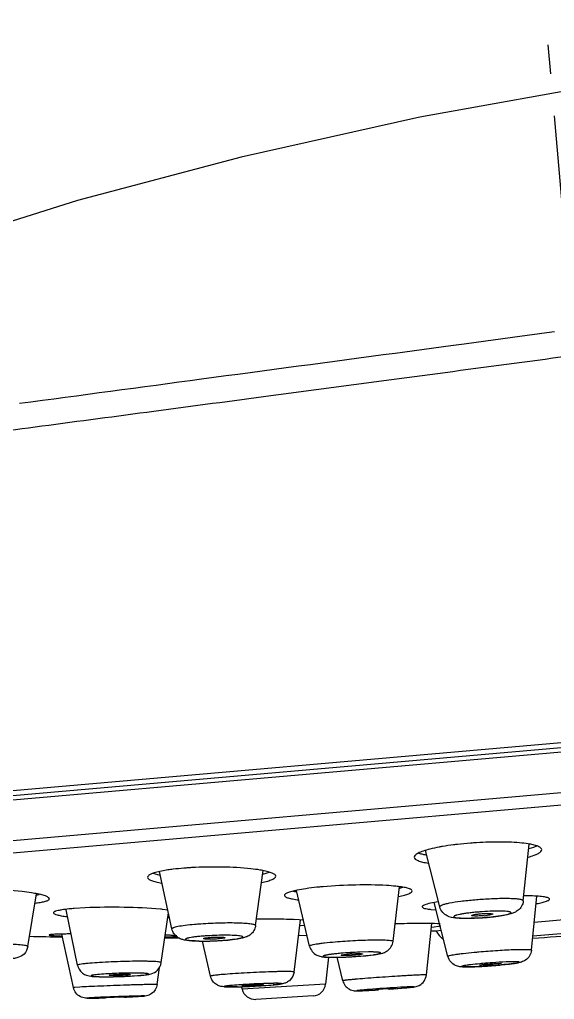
# Model space of a CAD drawing. Header units: millimetres. Extents: x 13335 to 13929, y 3069 to 3489.
# Drawn here: x 13641.23 to 13661.33, y 3353.26 to 3390.11 of the extents above; entities that cross this region are included whole.
import ezdxf

# ---------------------------------------------------------------- set-up
doc = ezdxf.new("R2010")
doc.units = ezdxf.units.MM
doc.header["$LTSCALE"] = 0.25
doc.linetypes.add('CENTER', pattern=[50.8, 31.75, -6.35, 6.35, -6.35])
doc.layers.get('0').update_dxf_attribs({"color": 2})
doc.layers.add('CENTER', color=1, linetype='CENTER')
doc.layers.add('DWG', color=7, linetype='Continuous')

# ---------------------------------------------------------------- blocks, each defined once
blk = doc.blocks.new('A$C2FF57663')
at = {"color": 7, "linetype": 'Continuous'}
for p, q in [((190.349, 238.939), (274.628, 246.312)), ((274.681, 244.772), (190.564, 237.412)), ((274.328, 244.276), (190.998, 236.986)), ((229.239, 236.855), (229.464, 238.991)), ((229.462, 238.821), (229.633, 238.878)), ((229.633, 238.878), (229.742, 238.925)), ((226.102, 236.632), (225.569, 238.753)), ((215.32, 237.895), (215.487, 237.851)), ((216.034, 235.802), (215.563, 237.958)), ((215.88, 238.019), (215.635, 237.977)), ((219.176, 235.926), (219.459, 237.995)), ((219.532, 237.888), (219.691, 237.934)), ((224.345, 235.336), (224.588, 237.389)), ((224.592, 237.34), (224.716, 237.368)), ((210.615, 235.136), (210.94, 237.123)), ((221.204, 235.156), (220.709, 237.252)), ((229.272, 237.051), (229.254, 237.052)), ((229.544, 234.997), (229.75, 237.031)), ((212.766, 236.595), (212.359, 236.57)), ((226.044, 236.824), (225.752, 236.768)), ((226.407, 234.765), (225.892, 236.794)), ((212.487, 234.435), (212.051, 236.517)), ((215.631, 234.534), (215.901, 236.409)), ((215.896, 236.51), (215.681, 236.535)), ((225.769, 236.536), (225.945, 236.521)), ((228.037, 236.382), (228.093, 236.371)), ((228.093, 236.371), (228.099, 236.365)), ((220.624, 234.18), (220.87, 236.141)), ((220.984, 236.125), (220.641, 236.15)), ((220.859, 235.93), (221.02, 235.949)), ((225.596, 234.07), (225.801, 236.004)), ((225.804, 235.872), (226.134, 235.913)), ((229.651, 236.055), (231.19, 236.19)), ((212.331, 233.593), (211.899, 235.607)), ((218.021, 235.47), (218.003, 235.459)), ((221.119, 235.552), (220.795, 235.545)), ((225.964, 235.733), (226.157, 235.749)), ((231.328, 235.675), (229.597, 235.524)), ((217.483, 234.022), (217.18, 235.344)), ((217.928, 235.443), (217.805, 235.429)), ((218.003, 235.459), (217.928, 235.443)), ((218.117, 235.385), (218.403, 235.416)), ((221.922, 234.738), (221.807, 233.726)), ((222.458, 233.854), (222.239, 234.736)), ((223.083, 234.832), (222.953, 234.818)), ((223.42, 234.936), (223.095, 234.929)), ((223.322, 234.798), (223.605, 234.83)), ((228.251, 234.472), (228.111, 234.458)), ((228.39, 234.504), (228.405, 234.499)), ((228.41, 234.449), (228.718, 234.482)), ((214.541, 234.034), (214.838, 234.055)), ((214.874, 234.139), (214.646, 234.142)), ((215.474, 233.708), (215.563, 234.348)), ((218.639, 233.649), (218.667, 233.534)), ((221.807, 233.726), (218.667, 233.534)), ((219.858, 233.7), (219.839, 233.698)), ((212.346, 233.597), (212.331, 233.593)), ((212.384, 233.601), (212.346, 233.597)), ((212.573, 233.613), (212.384, 233.601)), ((214.558, 233.25), (214.961, 233.272)), ((214.961, 233.272), (214.986, 233.275)), ((221.34, 233.284), (219.183, 233.152)), ((223.656, 233.522), (223.772, 233.535)), ((224.167, 233.537), (224.818, 233.588)), ((224.221, 233.541), (224.828, 233.589)), ((224.454, 233.577), (224.338, 233.564)), ((212.874, 233.203), (212.849, 233.201)), ((213.518, 233.223), (213.531, 233.225)), ((214.317, 233.253), (214.304, 233.251))]:
    blk.add_line(p, q, dxfattribs=at)
for centre, radius, start, end in [((228.295, 225.659), 13.41, 94.4542, 96.5719), ((228.345, 225.04), 14.031, 93.9906, 94.4639), ((226.032, 241.237), 2.686, 258.4407, 260.1237), ((226.113, 241.694), 3.15, 260.0966, 260.7289), ((217.527, 224.95), 13.178, 93.3036, 93.9156), ((216.181, 240.969), 3.194, 257.4573, 259.2106), ((216.976, 230.653), 7.447, 96.8854, 98.4562), ((218.813, 240.798), 2.998, 282.3153, 283.8727), ((210.412, 241.123), 4.072, 277.3924, 277.6065), ((210.458, 240.781), 3.727, 277.5999, 278.287), ((210.533, 240.27), 3.21, 278.2815, 279.1925), ((221.108, 240.288), 3.111, 260.2433, 261.3801), ((221.212, 240.974), 3.806, 261.3757, 262.3676), ((229.141, 225.842), 11.211, 88.4946, 89.3284), ((229.183, 227.493), 9.559, 88.0335, 88.4914), ((210.385, 241.237), 4.491, 276.5055, 277.5821), ((228.724, 221.892), 15.054, 94.039, 94.9968), ((213.093, 227.161), 9.438, 94.4584, 94.9915), ((214.669, 226.629), 9.958, 84.1649, 84.628), ((215.267, 241.774), 5.579, 276.4201, 277.07), ((226.941, 247.034), 10.838, 272.9823, 274.9997), ((228.423, 226.132), 10.341, 94.039, 94.9968), ((226.976, 246.541), 10.341, 274.039, 274.9968), ((227.483, 239.566), 3.278, 274.9446, 276.9528), ((227.034, 246.014), 9.814, 274.9783, 276.311), ((218.056, 222.484), 13.535, 93.9856, 94.9734), ((219.492, 203.894), 32.281, 89.8836, 90.4957), ((219.942, 222.971), 13.197, 86.9631, 87.3166), ((215.617, 435.465), 200, 268.58529, 268.93633), ((215.371, 251), 15.505, 271.5325, 271.9963), ((215.16, 221.428), 14.157, 86.949, 87.4259), ((217.931, 226.263), 9.297, 93.9856, 94.9734), ((218.059, 224.398), 11.166, 90.3542, 93.9726), ((215.617, 435.465), 200, 272.9102, 272.96557), ((226.689, 236.072), 0.8, 205.0962, 235.7519), ((215.617, 435.465), 200.5, 273.99634, 274.5012), ((215.617, 435.465), 200, 270.04365, 270.18824), ((217.186, 245.371), 10.028, 269.2694, 271.0068), ((217.156, 247.19), 11.847, 270.9969, 272.7851), ((217.24, 245.769), 10.424, 272.7004, 274.9553), ((217.311, 244.648), 9.297, 273.9856, 274.9734), ((223.329, 224.015), 10.911, 94.9921, 95.5488), ((223.606, 220.732), 14.206, 92.0617, 94.9497), ((221.969, 249.163), 14.43, 272.0806, 272.6926), ((223.083, 229.803), 5.07, 93.2308, 94.9704), ((221.932, 249.966), 15.234, 272.6888, 273.4229), ((221.971, 249.357), 14.624, 273.4143, 274.9451), ((222.267, 245.657), 10.911, 274.9921, 275.5488), ((229.874, 208.49), 26.539, 94.9958, 95.3783), ((213.699, 225.858), 8.686, 94.9877, 95.7414), ((229.31, 216.341), 18.231, 94.9958, 95.3783), ((226.479, 255.067), 20.708, 273.2925, 273.95), ((229.563, 213.393), 21.19, 94.0044, 94.9825), ((226.419, 255.946), 21.59, 273.9474, 274.0941), ((227.438, 242.155), 7.726, 273.8297, 274.9911), ((226.447, 255.605), 21.247, 274.0852, 274.9923), ((226.701, 252.599), 18.231, 274.9958, 275.3783), ((226.661, 253.136), 18.769, 274.9969, 275.3551), ((213.825, 228.147), 5.967, 94.9877, 95.7414), ((213.515, 249.825), 15.822, 270.082, 271.0931), ((213.453, 253.595), 19.592, 271.0647, 272.0468), ((214.304, 240.174), 6.142, 274.9888, 275.4868), ((214.402, 239.15), 5.114, 275.4934, 275.7747), ((219.057, 221.295), 12.841, 94.9898, 95.5429), ((219.076, 224.891), 8.821, 94.9898, 95.5429), ((217.766, 259.247), 25.632, 271.6268, 272.6464), ((217.595, 263.107), 29.496, 272.632, 273.1926), ((220.002, 221.145), 12.611, 90.6275, 91.6271), ((219.072, 242.486), 8.821, 274.9898, 275.5429), ((221.31, 233.783), 0.5, 273.5, 353.5), ((225.183, 207.964), 26.04, 94.9949, 95.2467), ((219.153, 233.651), 0.5, 193.5, 273.5), ((224.849, 215.691), 17.888, 94.9949, 95.2467), ((223.261, 251.408), 17.888, 274.9949, 275.2467), ((223.859, 245.018), 11.47, 275.2449, 275.7421), ((224.395, 239.659), 6.085, 275.7769, 276.3479), ((211.862, 291.486), 58.299, 272.34708, 272.65093)]:
    blk.add_arc(centre, radius, start, end, dxfattribs=at)
for points, knots in [([(225.73, 238.803), (225.643, 238.781), (225.491, 238.738), (225.32, 238.672), (225.221, 238.614), (225.164, 238.57), (225.135, 238.522), (225.138, 238.495)], [0, 0, 0, 0, 1987.237551, 3493.168197, 4060.637675, 4509.375217, 5122.750315, 5122.750315, 5122.750315, 5122.750315]), ([(226.202, 238.901), (226.16, 238.894), (226.001, 238.865), (225.844, 238.832), (225.73, 238.803)], [0, 0, 0, 0, 638.331404, 2362.66107, 2362.66107, 2362.66107, 2362.66107]), ([(226.76, 238.98), (226.711, 238.975), (226.525, 238.952), (226.339, 238.924), (226.202, 238.901)], [0, 0, 0, 0, 616.423958, 2365.813882, 2365.813882, 2365.813882, 2365.813882]), ([(229.102, 239.039), (228.834, 239.062), (228.255, 239.08), (227.677, 239.058), (227.369, 239.036)], [0, 0, 0, 0, 1106.343814, 2374.971474, 2374.971474, 2374.971474, 2374.971474]), ([(229.517, 238.984), (229.486, 238.989), (229.349, 239.013), (229.21, 239.029), (229.102, 239.039)], [0, 0, 0, 0, 531.686719, 2383.83964, 2383.83964, 2383.83964, 2383.83964]), ([(229.931, 238.785), (229.929, 238.806), (229.896, 238.855), (229.809, 238.904), (229.679, 238.949), (229.575, 238.972), (229.517, 238.984)], [0, 0, 0, 0, 573.679515, 1426.460492, 2643.098058, 4232.684492, 4232.684492, 4232.684492, 4232.684492]), ([(225.138, 238.495), (225.14, 238.47), (225.17, 238.431), (225.224, 238.396), (225.314, 238.354), (225.466, 238.311), (225.598, 238.287), (225.674, 238.276)], [0, 0, 0, 0, 647.682638, 1105.422773, 1675.000813, 3167.232246, 5124.26413, 5124.26413, 5124.26413, 5124.26413]), ([(225.305, 238.655), (225.319, 238.65), (225.381, 238.631), (225.444, 238.616), (225.494, 238.606)], [0, 0, 0, 0, 527.051419, 2359.212866, 2359.212866, 2359.212866, 2359.212866]), ([(229.423, 238.5), (229.498, 238.52), (229.629, 238.561), (229.776, 238.622), (229.86, 238.675), (229.91, 238.717), (229.933, 238.76), (229.931, 238.785)], [0, 0, 0, 0, 1995.719867, 3507.338026, 4080.293601, 4537.86402, 5183.968642, 5183.968642, 5183.968642, 5183.968642]), ([(216.627, 238.097), (216.579, 238.093), (216.397, 238.08), (216.216, 238.062), (216.083, 238.046)], [0, 0, 0, 0, 605.597101, 2303.043387, 2303.043387, 2303.043387, 2303.043387]), ([(219.002, 238.064), (218.649, 238.103), (217.903, 238.141), (217.157, 238.128), (216.767, 238.106)], [0, 0, 0, 0, 1102.301656, 2310.244533, 2310.244533, 2310.244533, 2310.244533]), ([(219.445, 237.999), (219.412, 238.005), (219.265, 238.032), (219.117, 238.051), (219.002, 238.064)], [0, 0, 0, 0, 523.486595, 2321.494272, 2321.494272, 2321.494272, 2321.494272]), ([(215.635, 237.977), (215.559, 237.961), (215.426, 237.931), (215.276, 237.882), (215.189, 237.837), (215.14, 237.803), (215.114, 237.764), (215.116, 237.741)], [0, 0, 0, 0, 1962.710043, 3432.964528, 3980.90019, 4410.033161, 4988.297723, 4988.297723, 4988.297723, 4988.297723]), ([(215.116, 237.741), (215.119, 237.717), (215.149, 237.681), (215.202, 237.648), (215.292, 237.607), (215.443, 237.562), (215.576, 237.534), (215.651, 237.52)], [0, 0, 0, 0, 599.369264, 1042.467142, 1599.416151, 3065.916583, 4989.596181, 4989.596181, 4989.596181, 4989.596181]), ([(219.4, 237.55), (219.478, 237.565), (219.613, 237.596), (219.767, 237.645), (219.856, 237.69), (219.907, 237.725), (219.933, 237.764), (219.931, 237.787)], [0, 0, 0, 0, 1989.775627, 3480.216062, 4035.124806, 4468.973705, 5050.119337, 5050.119337, 5050.119337, 5050.119337]), ([(219.931, 237.787), (219.929, 237.81), (219.901, 237.844), (219.853, 237.876), (219.771, 237.915), (219.634, 237.959), (219.513, 237.986), (219.445, 237.999)], [0, 0, 0, 0, 620.94894, 1071.688231, 1635.041639, 3113.34274, 5051.99174, 5051.99174, 5051.99174, 5051.99174]), ([(210.397, 237.208), (210.009, 237.254), (209.208, 237.311), (208.405, 237.325), (207.994, 237.317)], [0, 0, 0, 0, 1098.630291, 2256.253917, 2256.253917, 2256.253917, 2256.253917]), ([(221.181, 237.331), (221.141, 237.326), (220.994, 237.306), (220.848, 237.282), (220.743, 237.261)], [0, 0, 0, 0, 638.837426, 2333.634867, 2333.634867, 2333.634867, 2333.634867]), ([(221.718, 237.389), (221.671, 237.385), (221.492, 237.369), (221.313, 237.349), (221.181, 237.331)], [0, 0, 0, 0, 614.696392, 2336.649048, 2336.649048, 2336.649048, 2336.649048]), ([(224.099, 237.435), (223.716, 237.458), (222.921, 237.464), (222.127, 237.425), (221.718, 237.389)], [0, 0, 0, 0, 1131.015635, 2343.073303, 2343.073303, 2343.073303, 2343.073303]), ([(224.55, 237.396), (224.516, 237.4), (224.366, 237.417), (224.216, 237.428), (224.099, 237.435)], [0, 0, 0, 0, 531.917971, 2354.979864, 2354.979864, 2354.979864, 2354.979864]), ([(225.063, 237.231), (225.061, 237.251), (225.03, 237.279), (224.981, 237.304), (224.894, 237.335), (224.749, 237.368), (224.622, 237.386), (224.55, 237.396)], [0, 0, 0, 0, 554.740473, 996.84063, 1566.272335, 3094.431074, 5124.22743, 5124.22743, 5124.22743, 5124.22743]), ([(210.864, 237.14), (210.829, 237.146), (210.674, 237.172), (210.518, 237.193), (210.397, 237.208)], [0, 0, 0, 0, 516.203756, 2268.439463, 2268.439463, 2268.439463, 2268.439463]), ([(211.424, 236.939), (211.422, 236.96), (211.368, 237.007), (211.258, 237.049), (211.081, 237.099), (210.943, 237.126), (210.864, 237.14)], [0, 0, 0, 0, 426.195908, 1226.314006, 2434.564164, 4029.396864, 4029.396864, 4029.396864, 4029.396864]), ([(220.743, 237.261), (220.672, 237.247), (220.55, 237.219), (220.41, 237.176), (220.329, 237.139), (220.284, 237.111), (220.258, 237.079), (220.26, 237.06)], [0, 0, 0, 0, 2028.049314, 3540.048533, 4096.990272, 4525.233718, 5061.170687, 5061.170687, 5061.170687, 5061.170687]), ([(220.26, 237.06), (220.262, 237.04), (220.294, 237.011), (220.345, 236.986), (220.435, 236.954), (220.585, 236.922), (220.716, 236.903), (220.791, 236.894)], [0, 0, 0, 0, 543.986185, 980.324185, 1543.205428, 3054.937224, 5062.386482, 5062.386482, 5062.386482, 5062.386482]), ([(224.549, 237.025), (224.624, 237.039), (224.755, 237.068), (224.903, 237.111), (224.989, 237.15), (225.037, 237.178), (225.065, 237.211), (225.063, 237.231)], [0, 0, 0, 0, 2057.126985, 3591.717658, 4156.125686, 4588.701901, 5122.4529, 5122.4529, 5122.4529, 5122.4529]), ([(229.239, 236.855), (229.241, 236.869), (229.211, 236.888), (229.172, 236.9), (229.093, 236.917), (228.963, 236.931), (228.769, 236.942), (228.532, 236.944), (228.159, 236.938), (227.865, 236.923), (227.663, 236.909)], [0, 0, 0, 0, 202.116624, 394.568958, 655.379267, 1379.560544, 2354.186773, 3543.612093, 4902.747579, 7917.335386, 7917.335386, 7917.335386, 7917.335386]), ([(230.229, 236.926), (230.228, 236.935), (230.213, 236.954), (230.148, 236.983), (230.012, 237.01), (229.789, 237.034), (229.612, 237.043), (229.511, 237.046)], [0, 0, 0, 0, 180.485324, 473.337283, 1487.328205, 3077.36826, 5195.809289, 5195.809289, 5195.809289, 5195.809289]), ([(210.978, 236.784), (211.043, 236.793), (211.156, 236.811), (211.285, 236.842), (211.361, 236.872), (211.402, 236.894), (211.426, 236.922), (211.424, 236.939)], [0, 0, 0, 0, 1994.490391, 3472.227877, 4011.244696, 4422.555366, 4937.197185, 4937.197185, 4937.197185, 4937.197185]), ([(215.601, 236.543), (215.147, 236.586), (214.201, 236.624), (213.254, 236.618), (212.766, 236.595)], [0, 0, 0, 0, 1104.668754, 2288.64428, 2288.64428, 2288.64428, 2288.64428]), ([(225.752, 236.768), (225.672, 236.749), (225.567, 236.721), (225.462, 236.674), (225.436, 236.643), (225.437, 236.631)], [0, 0, 0, 0, 2326.03449, 2964.915404, 3305.873062, 3305.873062, 3305.873062, 3305.873062]), ([(225.437, 236.631), (225.438, 236.619), (225.469, 236.592), (225.535, 236.572), (225.64, 236.55), (225.722, 236.54), (225.769, 236.536)], [0, 0, 0, 0, 437.911019, 1252.963122, 2505.794777, 4191.724849, 4191.724849, 4191.724849, 4191.724849]), ([(227.412, 236.889), (227.237, 236.874), (226.918, 236.84), (226.548, 236.785), (226.315, 236.735), (226.211, 236.706), (226.15, 236.681), (226.119, 236.665), (226.099, 236.644), (226.102, 236.632)], [0, 0, 0, 0, 2724.792463, 4948.89567, 5785.241707, 6402.596434, 6625.111703, 6789.989196, 6971.186034, 6971.186034, 6971.186034, 6971.186034]), ([(227.505, 236.21), (227.354, 236.203), (227.083, 236.195), (226.708, 236.202), (226.405, 236.256), (226.194, 236.416), (226.121, 236.556), (226.102, 236.632)], [0, 0, 0, 0, 1469.265282, 2633.254508, 3673.86019, 4383.15775, 5147.255445, 5147.255445, 5147.255445, 5147.255445]), ([(229.239, 236.855), (229.232, 236.785), (229.189, 236.65), (229.06, 236.501), (228.914, 236.417), (228.725, 236.354), (228.46, 236.302), (228.237, 236.273), (228.112, 236.259)], [0, 0, 0, 0, 924.412676, 1803.15604, 2530.45929, 3121.031558, 4419.726353, 6072.615439, 6072.615439, 6072.615439, 6072.615439]), ([(229.739, 236.754), (229.81, 236.767), (229.934, 236.793), (230.074, 236.83), (230.158, 236.863), (230.201, 236.884), (230.231, 236.91), (230.229, 236.926)], [0, 0, 0, 0, 2128.073067, 3706.302836, 4280.745194, 4711.984362, 5194.509979, 5194.509979, 5194.509979, 5194.509979]), ([(211.894, 236.519), (211.848, 236.512), (211.768, 236.497), (211.677, 236.474), (211.624, 236.453), (211.596, 236.438), (211.579, 236.419), (211.58, 236.407)], [0, 0, 0, 0, 2016.129184, 3496.903878, 4035.343132, 4444.518868, 4944.741907, 4944.741907, 4944.741907, 4944.741907]), ([(211.58, 236.407), (211.581, 236.39), (211.633, 236.356), (211.729, 236.326), (211.891, 236.291), (212.015, 236.273), (212.087, 236.264)], [0, 0, 0, 0, 387.966042, 1179.141556, 2402.582952, 4036.559052, 4036.559052, 4036.559052, 4036.559052]), ([(212.271, 236.563), (212.236, 236.56), (212.11, 236.548), (211.984, 236.533), (211.894, 236.519)], [0, 0, 0, 0, 639.504214, 2278.57371, 2278.57371, 2278.57371, 2278.57371]), ([(227.522, 236.435), (227.458, 236.429), (227.333, 236.417), (227.154, 236.396), (226.993, 236.372), (226.858, 236.348), (226.762, 236.327), (226.702, 236.309), (226.669, 236.298), (226.644, 236.286), (226.628, 236.275), (226.62, 236.263), (226.626, 236.249), (226.641, 236.241), (226.664, 236.233), (226.695, 236.225), (226.754, 236.216), (226.847, 236.208), (227.041, 236.2), (227.33, 236.203), (227.574, 236.216), (227.705, 236.225)], [0, 0, 0, 0, 1728.515092, 3350.820481, 4804.506467, 6042.522565, 7025.375844, 7411.196142, 7722.81652, 7960.118, 8125.870838, 8233.310369, 8329.662853, 8473.209958, 8685.839846, 8972.902938, 9334.120127, 10270.805652, 11469.407013, 14485.247228, 17979.587608, 17979.587608, 17979.587608, 17979.587608]), ([(227.301, 236.308), (227.3, 236.311), (227.309, 236.319), (227.338, 236.33), (227.405, 236.346), (227.509, 236.36), (227.59, 236.369), (227.634, 236.373)], [0, 0, 0, 0, 136.794982, 426.536847, 1504.350696, 3149.846116, 5161.129258, 5161.129258, 5161.129258, 5161.129258]), ([(227.468, 236.287), (227.445, 236.287), (227.405, 236.288), (227.352, 236.291), (227.321, 236.296), (227.302, 236.303), (227.301, 236.308)], [0, 0, 0, 0, 1695.07343, 2994.934839, 3836.420062, 4213.481194, 4213.481194, 4213.481194, 4213.481194]), ([(227.765, 236.301), (227.739, 236.298), (227.64, 236.291), (227.541, 236.287), (227.468, 236.287)], [0, 0, 0, 0, 623.623655, 2377.826451, 2377.826451, 2377.826451, 2377.826451]), ([(227.634, 236.373), (227.71, 236.38), (227.845, 236.387), (227.98, 236.388), (228.037, 236.382)], [0, 0, 0, 0, 1351.89049, 2378.61424, 2378.61424, 2378.61424, 2378.61424]), ([(227.877, 236.239), (227.942, 236.245), (228.067, 236.257), (228.246, 236.278), (228.406, 236.301), (228.542, 236.325), (228.637, 236.346), (228.698, 236.364), (228.731, 236.376), (228.755, 236.388), (228.771, 236.398), (228.779, 236.411), (228.773, 236.424), (228.758, 236.433), (228.736, 236.441), (228.704, 236.448), (228.645, 236.458), (228.552, 236.466), (228.359, 236.474), (228.069, 236.47), (227.825, 236.457), (227.695, 236.448)], [0, 0, 0, 0, 1736.76071, 3366.805059, 4827.425632, 6071.347498, 7058.889329, 7446.550123, 7759.657039, 7998.090529, 8164.634066, 8272.58612, 8369.398239, 8513.630114, 8727.274321, 9015.706803, 9378.647125, 10319.800964, 11524.120071, 14554.346892, 18065.356489, 18065.356489, 18065.356489, 18065.356489]), ([(228.099, 236.365), (228.098, 236.358), (228.072, 236.348), (228.033, 236.336), (227.962, 236.323), (227.91, 236.316), (227.88, 236.312)], [0, 0, 0, 0, 366.78046, 1223.579717, 2537.605914, 4221.046775, 4221.046775, 4221.046775, 4221.046775]), ([(216.883, 235.968), (216.764, 235.958), (216.554, 235.936), (216.311, 235.901), (216.164, 235.869), (216.1, 235.851), (216.063, 235.834), (216.043, 235.823), (216.032, 235.809), (216.034, 235.802)], [0, 0, 0, 0, 2764.870996, 4899.023193, 5678.114113, 6248.366622, 6453.845182, 6607.539735, 6788.536143, 6788.536143, 6788.536143, 6788.536143]), ([(219.176, 235.926), (219.177, 235.932), (219.165, 235.949), (219.131, 235.961), (219.078, 235.976), (218.969, 235.994), (218.785, 236.011), (218.518, 236.023), (218.2, 236.027), (217.726, 236.02), (217.361, 236.003), (217.116, 235.986)], [0, 0, 0, 0, 79.32789, 223.050939, 448.352888, 756.76903, 1609.635712, 2739.641448, 4085.418385, 5572.017346, 8636.028106, 8636.028106, 8636.028106, 8636.028106]), ([(219.176, 235.926), (219.167, 235.86), (219.124, 235.734), (219.001, 235.592), (218.861, 235.51), (218.729, 235.468), (218.603, 235.441), (218.408, 235.41), (218.251, 235.394), (218.141, 235.384)], [0, 0, 0, 0, 1066.21482, 2093.926181, 2966.250323, 3648.944706, 4309.568654, 5050.091445, 6839.527606, 6839.527606, 6839.527606, 6839.527606]), ([(220.56, 236.154), (220.485, 236.157), (220.151, 236.17), (219.817, 236.175), (219.557, 236.175)], [0, 0, 0, 0, 522.118259, 2330.162761, 2330.162761, 2330.162761, 2330.162761]), ([(225.581, 236.008), (225.497, 236.008), (225.111, 236.007), (224.725, 235.999), (224.424, 235.989)], [0, 0, 0, 0, 516.323868, 2361.935181, 2361.935181, 2361.935181, 2361.935181]), ([(226.115, 235.993), (226.081, 235.996), (225.903, 236.005), (225.725, 236.007), (225.581, 236.008)], [0, 0, 0, 0, 454.464442, 2367.295011, 2367.295011, 2367.295011, 2367.295011]), ([(212.23, 235.614), (212.169, 235.613), (212.054, 235.611), (211.891, 235.608), (211.751, 235.604), (211.633, 235.599), (211.541, 235.594), (211.475, 235.589), (211.434, 235.584), (211.418, 235.58), (211.412, 235.577), (211.412, 235.575)], [0, 0, 0, 0, 1888.068996, 3569.980518, 5026.966064, 6241.458993, 7200.540662, 7893.036952, 8312.362956, 8420.20532, 8466.863969, 8466.863969, 8466.863969, 8466.863969]), ([(211.412, 235.575), (211.412, 235.572), (211.427, 235.568), (211.448, 235.564), (211.489, 235.559), (211.542, 235.554), (211.612, 235.549), (211.732, 235.541), (211.829, 235.537), (211.898, 235.534)], [0, 0, 0, 0, 132.970396, 467.422086, 1010.10598, 1759.781425, 2711.25047, 3857.765072, 6706.582739, 6706.582739, 6706.582739, 6706.582739]), ([(215.911, 235.504), (215.982, 235.506), (216.074, 235.51), (216.179, 235.519), (216.213, 235.523), (216.225, 235.526)], [0, 0, 0, 0, 2169.426113, 2840.508406, 3225.838352, 3225.838352, 3225.838352, 3225.838352]), ([(216.212, 235.54), (216.176, 235.547), (216.077, 235.555), (215.977, 235.562), (215.913, 235.565)], [0, 0, 0, 0, 830.39079, 2305.536882, 2305.536882, 2305.536882, 2305.536882]), ([(217.058, 235.344), (216.954, 235.346), (216.767, 235.352), (216.54, 235.373), (216.367, 235.417), (216.225, 235.49), (216.098, 235.62), (216.047, 235.739), (216.034, 235.802)], [0, 0, 0, 0, 1503.525532, 2691.409585, 3292.788471, 4063.891053, 4954.274365, 5875.047301, 5875.047301, 5875.047301, 5875.047301]), ([(217.125, 235.525), (217.069, 235.52), (216.964, 235.51), (216.819, 235.492), (216.716, 235.475), (216.648, 235.461), (216.609, 235.451), (216.579, 235.441), (216.558, 235.431), (216.544, 235.422), (216.54, 235.409), (216.551, 235.399), (216.578, 235.386), (216.62, 235.378), (216.671, 235.37), (216.745, 235.361), (216.855, 235.353), (217.005, 235.348), (217.244, 235.344), (217.564, 235.35), (217.825, 235.363), (217.957, 235.373)], [0, 0, 0, 0, 1463.149379, 2735.108165, 3766.672957, 4182.375197, 4526.971794, 4798.938618, 4998.348791, 5129.148082, 5212.950047, 5312.359213, 5471.964461, 6007.147605, 6383.495394, 6829.556367, 7916.955199, 9233.491322, 10735.220866, 14083.353989, 17508.302912, 17508.302912, 17508.302912, 17508.302912]), ([(217.222, 235.439), (217.221, 235.445), (217.248, 235.454), (217.284, 235.463), (217.355, 235.473), (217.408, 235.478), (217.438, 235.481)], [0, 0, 0, 0, 319.42558, 1139.052098, 2433.251637, 4102.549372, 4102.549372, 4102.549372, 4102.549372]), ([(217.438, 235.481), (217.462, 235.483), (217.563, 235.491), (217.665, 235.495), (217.743, 235.495)], [0, 0, 0, 0, 552.799654, 2315.010397, 2315.010397, 2315.010397, 2315.010397]), ([(217.743, 235.495), (217.78, 235.496), (217.848, 235.495), (217.934, 235.492), (217.989, 235.485), (218.014, 235.479), (218.021, 235.473), (218.021, 235.47)], [0, 0, 0, 0, 2008.866508, 3603.236837, 4629.938338, 4903.991919, 5033.791431, 5033.791431, 5033.791431, 5033.791431]), ([(218.535, 235.545), (218.457, 235.553), (218.275, 235.563), (218.093, 235.565), (217.99, 235.564)], [0, 0, 0, 0, 1004.836667, 2319.176681, 2319.176681, 2319.176681, 2319.176681]), ([(218.403, 235.416), (218.441, 235.422), (218.507, 235.432), (218.585, 235.447), (218.634, 235.46), (218.661, 235.468), (218.681, 235.477), (218.694, 235.485), (218.702, 235.495), (218.699, 235.506), (218.687, 235.513), (218.66, 235.525), (218.608, 235.535), (218.562, 235.542), (218.535, 235.545)], [0, 0, 0, 0, 2601.131982, 4651.638365, 5455.002494, 6105.95606, 6604.41659, 6955.571447, 7184.307772, 7380.141851, 7664.651557, 8087.935796, 9391.677098, 11297.984358, 11297.984358, 11297.984358, 11297.984358]), ([(210.615, 235.136), (210.616, 235.143), (210.594, 235.16), (210.553, 235.169), (210.48, 235.184), (210.334, 235.202), (210.092, 235.219), (209.747, 235.232), (209.348, 235.237), (208.927, 235.233), (208.514, 235.221), (208.245, 235.208), (208.118, 235.199)], [0, 0, 0, 0, 74.246995, 239.837691, 507.607757, 875.482773, 1884.060956, 3192.434792, 4702.629423, 6300.636802, 7866.198499, 9280.632729, 9280.632729, 9280.632729, 9280.632729]), ([(210.615, 235.136), (210.598, 235.033), (210.503, 234.848), (210.272, 234.719), (210.054, 234.68), (209.922, 234.666), (209.852, 234.659)], [0, 0, 0, 0, 1289.251712, 2386.48923, 3148.146992, 4023.644302, 4023.644302, 4023.644302, 4023.644302]), ([(217.805, 235.429), (217.74, 235.423), (217.641, 235.418), (217.511, 235.415), (217.42, 235.415), (217.343, 235.417), (217.28, 235.421), (217.246, 235.427), (217.222, 235.433), (217.222, 235.439)], [0, 0, 0, 0, 2280.207964, 3441.579495, 4518.794786, 5443.934925, 6158.667028, 6620.04562, 6815.580514, 6815.580514, 6815.580514, 6815.580514]), ([(221.204, 235.156), (221.203, 235.164), (221.228, 235.183), (221.274, 235.196), (221.357, 235.218), (221.468, 235.237), (221.609, 235.259), (221.845, 235.288), (222.033, 235.307), (222.166, 235.318)], [0, 0, 0, 0, 155.498555, 516.312503, 1102.431813, 1905.043915, 2908.433762, 4091.896931, 6891.37335, 6891.37335, 6891.37335, 6891.37335]), ([(221.204, 235.156), (221.222, 235.082), (221.29, 234.944), (221.456, 234.813), (221.623, 234.76), (221.827, 234.738), (222.113, 234.732), (222.355, 234.737), (222.493, 234.742)], [0, 0, 0, 0, 923.05185, 1804.08327, 2491.074012, 3018.462985, 4287.356304, 5960.271687, 5960.271687, 5960.271687, 5960.271687]), ([(222.166, 235.318), (222.29, 235.329), (222.543, 235.349), (222.922, 235.371), (223.293, 235.386), (223.631, 235.393), (223.918, 235.393), (224.116, 235.385), (224.236, 235.374), (224.294, 235.363), (224.328, 235.356), (224.345, 235.342), (224.345, 235.336)], [0, 0, 0, 0, 1640.151376, 3341.921607, 5001.148465, 6518.492009, 7802.15258, 8775.593901, 9127.527231, 9383.342423, 9541.772469, 9616.33168, 9616.33168, 9616.33168, 9616.33168]), ([(223.231, 234.788), (223.353, 234.798), (223.524, 234.815), (223.736, 234.846), (223.868, 234.87), (224.003, 234.905), (224.153, 234.982), (224.29, 235.129), (224.336, 235.266), (224.345, 235.336)], [0, 0, 0, 0, 1877.381212, 2641.318139, 3294.809573, 3931.822129, 4790.766117, 5843.806191, 6934.690989, 6934.690989, 6934.690989, 6934.690989]), ([(222.274, 234.875), (222.218, 234.87), (222.114, 234.859), (221.99, 234.843), (221.904, 234.83), (221.852, 234.82), (221.807, 234.811), (221.772, 234.803), (221.746, 234.794), (221.729, 234.787), (221.718, 234.778), (221.723, 234.766), (221.738, 234.762), (221.759, 234.755), (221.791, 234.751), (221.85, 234.744), (221.944, 234.739), (222.141, 234.735), (222.436, 234.74), (222.818, 234.757), (223.084, 234.776), (223.216, 234.788)], [0, 0, 0, 0, 1448.13675, 2690.554599, 3217.917835, 3676.982139, 4064.146967, 4376.231628, 4611.815479, 4771.335792, 4861.490817, 4927.877054, 5047.774934, 5241.68394, 5512.861534, 5860.120828, 6771.426684, 7946.84034, 10916.081715, 14350.510615, 17766.803682, 17766.803682, 17766.803682, 17766.803682]), ([(222.399, 234.813), (222.398, 234.815), (222.405, 234.82), (222.425, 234.826), (222.474, 234.836), (222.549, 234.845), (222.61, 234.851), (222.643, 234.854)], [0, 0, 0, 0, 117.953036, 387.616415, 1416.060627, 3034.435383, 5099.038038, 5099.038038, 5099.038038, 5099.038038]), ([(222.953, 234.818), (222.889, 234.813), (222.794, 234.806), (222.669, 234.801), (222.584, 234.799), (222.511, 234.799), (222.455, 234.801), (222.42, 234.805), (222.404, 234.809), (222.399, 234.812), (222.399, 234.813)], [0, 0, 0, 0, 2681.449205, 4014.679844, 5237.381739, 6278.468826, 7075.979259, 7585.197988, 7724.729498, 7793.714941, 7793.714941, 7793.714941, 7793.714941]), ([(222.797, 234.865), (222.848, 234.868), (222.922, 234.871), (223.017, 234.873), (223.077, 234.873), (223.126, 234.872), (223.164, 234.869), (223.183, 234.866), (223.198, 234.862), (223.197, 234.859)], [0, 0, 0, 0, 2642.339821, 3834.701438, 4879.749271, 5736.109233, 6373.000324, 6767.44202, 6923.55325, 6923.55325, 6923.55325, 6923.55325]), ([(223.197, 234.859), (223.197, 234.856), (223.184, 234.851), (223.164, 234.845), (223.127, 234.838), (223.099, 234.834), (223.083, 234.832)], [0, 0, 0, 0, 346.329196, 1162.84353, 2451.57884, 4171.031134, 4171.031134, 4171.031134, 4171.031134]), ([(223.605, 234.83), (223.649, 234.836), (223.71, 234.846), (223.784, 234.86), (223.824, 234.87), (223.852, 234.88), (223.87, 234.886), (223.88, 234.899), (223.866, 234.909), (223.848, 234.914), (223.816, 234.921), (223.775, 234.925), (223.722, 234.93), (223.66, 234.933), (223.558, 234.936), (223.477, 234.936), (223.42, 234.936)], [0, 0, 0, 0, 2369.630409, 3287.09303, 4013.589274, 4544.776152, 4882.566617, 5056.123821, 5244.510266, 5603.755033, 6158.305887, 6908.87144, 7848.353419, 8968.133473, 10257.431835, 13284.638645, 13284.638645, 13284.638645, 13284.638645]), ([(227.387, 234.912), (227.252, 234.9), (227.061, 234.88), (226.822, 234.851), (226.678, 234.831), (226.566, 234.814), (226.478, 234.796), (226.437, 234.785), (226.405, 234.771), (226.407, 234.765)], [0, 0, 0, 0, 2845.253343, 4050.548723, 5073.195093, 5891.264797, 6488.043374, 6851.282487, 6988.715452, 6988.715452, 6988.715452, 6988.715452]), ([(227.668, 234.393), (227.534, 234.385), (227.347, 234.376), (227.115, 234.371), (226.977, 234.372), (226.837, 234.38), (226.669, 234.424), (226.497, 234.552), (226.426, 234.691), (226.407, 234.765)], [0, 0, 0, 0, 1958.84459, 2746.029762, 3390.246983, 3966.082337, 4801.181329, 5883.09562, 6996.003225, 6996.003225, 6996.003225, 6996.003225]), ([(229.544, 234.997), (229.544, 235.001), (229.527, 235.009), (229.499, 235.013), (229.447, 235.018), (229.378, 235.021), (229.29, 235.022), (229.139, 235.021), (228.914, 235.016), (228.611, 235.002), (228.273, 234.983), (227.92, 234.958), (227.682, 234.939), (227.563, 234.928)], [0, 0, 0, 0, 68.539651, 235.110137, 508.05526, 886.012356, 1364.047143, 1936.424884, 3333.238401, 5003.668454, 6859.095247, 8804.185017, 10733.210751, 10733.210751, 10733.210751, 10733.210751]), ([(229.544, 234.997), (229.537, 234.924), (229.489, 234.78), (229.345, 234.629), (229.19, 234.557), (229.007, 234.517), (228.754, 234.483), (228.538, 234.46), (228.413, 234.449)], [0, 0, 0, 0, 976.239071, 1930.057141, 2690.608474, 3205.127643, 4416.499975, 6085.79749, 6085.79749, 6085.79749, 6085.79749]), ([(212.83, 234.501), (212.78, 234.496), (212.694, 234.486), (212.586, 234.471), (212.522, 234.456), (212.493, 234.446), (212.486, 234.438), (212.487, 234.435)], [0, 0, 0, 0, 2102.947287, 3650.983136, 4595.807578, 4842.287278, 4963.875327, 4963.875327, 4963.875327, 4963.875327]), ([(212.487, 234.435), (212.501, 234.369), (212.555, 234.242), (212.696, 234.108), (212.847, 234.043), (212.978, 234.022), (213.095, 234.012), (213.281, 234.004), (213.43, 234.003), (213.538, 234.003)], [0, 0, 0, 0, 1092.697383, 2164.303016, 3084.034819, 3714.945851, 4300.697295, 4991.90736, 6734.043837, 6734.043837, 6734.043837, 6734.043837]), ([(215.631, 234.534), (215.632, 234.541), (215.601, 234.553), (215.558, 234.559), (215.472, 234.569), (215.362, 234.576), (215.22, 234.581), (214.984, 234.586), (214.646, 234.586), (214.21, 234.578), (213.76, 234.563), (213.336, 234.541), (213.067, 234.522), (212.944, 234.512)], [0, 0, 0, 0, 75.544494, 269.238815, 586.771224, 1022.458115, 1567.607405, 2210.282214, 3731.395354, 5454.414625, 7230.022931, 8904.439996, 10332.516309, 10332.516309, 10332.516309, 10332.516309]), ([(214.866, 234.056), (214.936, 234.062), (215.064, 234.075), (215.283, 234.109), (215.519, 234.235), (215.616, 234.429), (215.631, 234.534)], [0, 0, 0, 0, 878.32149, 1609.706116, 2748.84414, 4082.109023, 4082.109023, 4082.109023, 4082.109023]), ([(227.602, 234.491), (227.488, 234.48), (227.33, 234.464), (227.139, 234.439), (227.048, 234.425), (226.992, 234.414), (226.962, 234.408), (226.944, 234.4), (226.93, 234.397), (226.928, 234.386), (226.942, 234.383), (226.959, 234.379), (226.988, 234.377), (227.025, 234.375), (227.071, 234.374), (227.124, 234.374), (227.212, 234.374), (227.337, 234.378), (227.505, 234.384), (227.69, 234.394), (227.954, 234.411), (228.155, 234.426), (228.289, 234.438)], [0, 0, 0, 0, 3155.746244, 4394.651397, 5346.326912, 5704.205632, 5979.748003, 6170.907821, 6278.909781, 6327.244906, 6420.298145, 6595.244301, 6854.550694, 7196.671041, 7619.374828, 8119.473179, 8692.166621, 10035.041442, 11601.198584, 13334.184752, 15174.08833, 18910.132493, 18910.132493, 18910.132493, 18910.132493]), ([(227.607, 234.441), (227.607, 234.443), (227.617, 234.446), (227.629, 234.449), (227.656, 234.454), (227.69, 234.459), (227.734, 234.465), (227.805, 234.473), (227.861, 234.479), (227.901, 234.482)], [0, 0, 0, 0, 140.433286, 516.560302, 1128.396391, 1962.965214, 2998.595237, 4209.836574, 7013.533566, 7013.533566, 7013.533566, 7013.533566]), ([(227.955, 234.446), (227.909, 234.443), (227.844, 234.439), (227.762, 234.436), (227.711, 234.435), (227.669, 234.434), (227.637, 234.435), (227.62, 234.437), (227.608, 234.438), (227.607, 234.441)], [0, 0, 0, 0, 2727.619359, 3930.523544, 4975.447816, 5827.806429, 6461.675991, 6858.108166, 7013.319491, 7013.319491, 7013.319491, 7013.319491]), ([(227.901, 234.482), (228.002, 234.491), (228.142, 234.501), (228.305, 234.506), (228.367, 234.506), (228.39, 234.504)], [0, 0, 0, 0, 2060.458186, 2859.384637, 3333.829106, 3333.829106, 3333.829106, 3333.829106]), ([(228.735, 234.564), (228.688, 234.563), (228.47, 234.555), (228.253, 234.542), (228.083, 234.53)], [0, 0, 0, 0, 522.351395, 2386.158323, 2386.158323, 2386.158323, 2386.158323]), ([(228.405, 234.499), (228.405, 234.498), (228.4, 234.496), (228.388, 234.492), (228.358, 234.486), (228.311, 234.479), (228.273, 234.475), (228.251, 234.472)], [0, 0, 0, 0, 120.065411, 393.093995, 1415.576101, 3037.58349, 5181.762967, 5181.762967, 5181.762967, 5181.762967]), ([(228.718, 234.482), (228.769, 234.488), (228.841, 234.497), (228.93, 234.51), (228.982, 234.519), (229.023, 234.527), (229.055, 234.535), (229.072, 234.54), (229.086, 234.548), (229.075, 234.558), (229.059, 234.559), (229.03, 234.563), (228.991, 234.565), (228.941, 234.566), (228.855, 234.567), (228.785, 234.566), (228.735, 234.564)], [0, 0, 0, 0, 2860.366287, 4034.024333, 5019.355226, 5807.142759, 6390.321168, 6764.086044, 6939.518719, 7072.25221, 7389.342325, 7915.258411, 8647.364871, 9579.753753, 10703.856064, 13473.97904, 13473.97904, 13473.97904, 13473.97904]), ([(213.228, 234.084), (213.194, 234.08), (213.137, 234.074), (213.058, 234.062), (213.022, 234.055), (212.988, 234.043), (212.997, 234.032), (213.01, 234.029), (213.029, 234.024), (213.069, 234.019), (213.136, 234.013), (213.236, 234.008), (213.36, 234.005), (213.561, 234.003), (213.841, 234.006), (214.189, 234.016), (214.426, 234.027), (214.541, 234.034)], [0, 0, 0, 0, 779.856716, 1358.952437, 1718.354391, 1860.722739, 1908.893149, 2004.189094, 2154.016246, 2359.305552, 2933.105363, 3710.652808, 4671.565493, 5788.251742, 8361.58638, 11143.066433, 13821.34345, 13821.34345, 13821.34345, 13821.34345]), ([(214.646, 234.142), (214.413, 234.143), (213.966, 234.132), (213.52, 234.11), (213.306, 234.091)], [0, 0, 0, 0, 1191.824252, 2293.142692, 2293.142692, 2293.142692, 2293.142692]), ([(213.672, 234.06), (213.672, 234.063), (213.687, 234.067), (213.705, 234.071), (213.744, 234.075), (213.772, 234.078), (213.788, 234.08)], [0, 0, 0, 0, 289.878933, 1076.280234, 2355.17427, 4066.758341, 4066.758341, 4066.758341, 4066.758341]), ([(214.356, 234.066), (214.288, 234.06), (214.181, 234.055), (214.036, 234.05), (213.925, 234.047), (213.828, 234.047), (213.758, 234.049), (213.715, 234.052), (213.692, 234.054), (213.68, 234.056), (213.672, 234.058), (213.672, 234.06)], [0, 0, 0, 0, 2542.071792, 3997.020259, 5412.452538, 6666.671941, 7652.776313, 8018.481543, 8288.020399, 8457.180726, 8528.667366, 8528.667366, 8528.667366, 8528.667366]), ([(213.788, 234.08), (213.857, 234.086), (213.964, 234.092), (214.11, 234.097), (214.221, 234.099), (214.319, 234.099), (214.389, 234.097), (214.431, 234.094), (214.453, 234.092), (214.464, 234.09), (214.472, 234.087), (214.472, 234.086)], [0, 0, 0, 0, 2560.20055, 4024.693425, 5446.995393, 6703.428536, 7685.641237, 8046.92093, 8310.338511, 8472.045028, 8536.240047, 8536.240047, 8536.240047, 8536.240047]), ([(214.153, 234.015), (214.218, 234.017), (214.456, 234.027), (214.694, 234.041), (214.866, 234.056)], [0, 0, 0, 0, 630.685704, 2297.399914, 2297.399914, 2297.399914, 2297.399914]), ([(214.472, 234.086), (214.471, 234.083), (214.457, 234.08), (214.438, 234.075), (214.4, 234.071), (214.372, 234.068), (214.356, 234.066)], [0, 0, 0, 0, 313.41054, 1110.480315, 2383.678551, 4075.02991, 4075.02991, 4075.02991, 4075.02991]), ([(214.916, 234.062), (214.951, 234.066), (215, 234.071), (215.06, 234.08), (215.094, 234.086), (215.12, 234.091), (215.138, 234.097), (215.15, 234.101), (215.153, 234.111), (215.141, 234.115), (215.127, 234.12), (215.103, 234.124), (215.056, 234.129), (214.979, 234.135), (214.912, 234.137), (214.874, 234.139)], [0, 0, 0, 0, 2431.521446, 3404.33406, 4202.286776, 4818.27832, 5251.671784, 5508.124706, 5634.199213, 5834.875914, 6205.523576, 6756.977337, 7489.915329, 9480.580424, 12119.434987, 12119.434987, 12119.434987, 12119.434987]), ([(217.816, 234.075), (217.768, 234.07), (217.685, 234.062), (217.589, 234.049), (217.533, 234.04), (217.505, 234.033), (217.491, 234.03), (217.482, 234.024), (217.483, 234.022)], [0, 0, 0, 0, 2519.19838, 4371.828737, 5027.510893, 5498.400627, 5784.517842, 5901.624226, 5901.624226, 5901.624226, 5901.624226]), ([(218.494, 233.626), (218.394, 233.623), (218.255, 233.62), (218.084, 233.621), (217.977, 233.625), (217.851, 233.639), (217.697, 233.699), (217.554, 233.833), (217.497, 233.957), (217.483, 234.022)], [0, 0, 0, 0, 1722.885047, 2381.887761, 2928.898803, 3552.404299, 4565.79882, 5691.745565, 6832.908883, 6832.908883, 6832.908883, 6832.908883]), ([(220.624, 234.18), (220.625, 234.182), (220.618, 234.186), (220.597, 234.19), (220.547, 234.195), (220.466, 234.198), (220.352, 234.2), (220.212, 234.199), (220.045, 234.196), (219.857, 234.192), (219.576, 234.183), (219.203, 234.168), (218.755, 234.144), (218.332, 234.118), (218.063, 234.097), (217.94, 234.086)], [0, 0, 0, 0, 25.453286, 83.951797, 313.226043, 691.223825, 1210.143655, 1859.322995, 2624.400257, 3489.170831, 4434.50943, 6484.078784, 8595.769299, 10586.99587, 12285.36833, 12285.36833, 12285.36833, 12285.36833]), ([(220.624, 234.18), (220.611, 234.07), (220.53, 233.909), (220.359, 233.789), (220.216, 233.74), (220.051, 233.718), (219.927, 233.706), (219.858, 233.7)], [0, 0, 0, 0, 1692.619757, 2521.404657, 3161.597472, 3994.405284, 5070.23496, 5070.23496, 5070.23496, 5070.23496]), ([(225.596, 234.07), (225.596, 234.071), (225.587, 234.072), (225.577, 234.073), (225.555, 234.074), (225.526, 234.074), (225.489, 234.073), (225.423, 234.071), (225.323, 234.068), (225.182, 234.061), (225.016, 234.053), (224.828, 234.042), (224.547, 234.025), (224.176, 234.001), (223.728, 233.97), (223.307, 233.939), (223.039, 233.917), (222.916, 233.906)], [0, 0, 0, 0, 23.747197, 90.711887, 202.189766, 358.074972, 557.469869, 799.137874, 1404.221924, 2160.604389, 3051.543944, 4058.111503, 5158.089631, 7542.067295, 9997.585397, 12312.813522, 14287.628926, 14287.628926, 14287.628926, 14287.628926]), ([(225.067, 233.612), (225.099, 233.615), (225.19, 233.625), (225.357, 233.676), (225.529, 233.829), (225.587, 233.989), (225.596, 234.07)], [0, 0, 0, 0, 532.466299, 1509.549145, 2847.654631, 4197.911154, 4197.911154, 4197.911154, 4197.911154]), ([(215.474, 233.708), (215.474, 233.71), (215.463, 233.71), (215.452, 233.712), (215.425, 233.712), (215.391, 233.712), (215.346, 233.712), (215.268, 233.712), (215.149, 233.71), (214.983, 233.706), (214.789, 233.701), (214.571, 233.695), (214.252, 233.685), (213.842, 233.67), (213.364, 233.651), (212.942, 233.633), (212.685, 233.62), (212.573, 233.613)], [0, 0, 0, 0, 24.403882, 96.565513, 217.105085, 385.116073, 599.395901, 858.719585, 1505.64258, 2308.661068, 3247.412717, 4297.218576, 5431.080696, 7831.538953, 10201.317822, 12296.135891, 13900.012892, 13900.012892, 13900.012892, 13900.012892]), ([(215.474, 233.708), (215.464, 233.639), (215.415, 233.503), (215.268, 233.352), (215.11, 233.287), (215.016, 233.277), (214.986, 233.274)], [0, 0, 0, 0, 1216.869438, 2429.889796, 3567.107113, 4084.709527, 4084.709527, 4084.709527, 4084.709527]), ([(218.224, 233.671), (218.205, 233.669), (218.168, 233.665), (218.118, 233.66), (218.075, 233.654), (218.042, 233.649), (218.017, 233.644), (218.004, 233.641), (217.993, 233.635), (218.003, 233.629), (218.016, 233.628), (218.041, 233.625), (218.073, 233.624), (218.115, 233.622), (218.165, 233.622), (218.248, 233.621), (218.43, 233.624), (218.726, 233.633), (219.219, 233.655), (219.596, 233.678), (219.839, 233.699)], [0, 0, 0, 0, 473.417951, 883.657913, 1226.482226, 1497.75781, 1694.95302, 1817.823042, 1869.879893, 1916.162417, 2031.947732, 2221.638868, 2484.905969, 2819.972497, 3223.510482, 3691.996269, 4807.829702, 7604.263494, 10816.360611, 16682.082474, 16682.082474, 16682.082474, 16682.082474]), ([(219.644, 233.751), (219.412, 233.745), (218.967, 233.725), (218.522, 233.697), (218.309, 233.679)], [0, 0, 0, 0, 1209.22079, 2325.685516, 2325.685516, 2325.685516, 2325.685516]), ([(219.357, 233.693), (219.29, 233.687), (219.183, 233.68), (219.038, 233.672), (218.927, 233.668), (218.842, 233.665), (218.782, 233.664), (218.746, 233.664), (218.717, 233.664), (218.695, 233.665), (218.683, 233.667), (218.675, 233.667), (218.675, 233.669)], [0, 0, 0, 0, 2845.591083, 4473.883496, 6057.190278, 7458.950478, 8053.442436, 8559.166004, 8965.977556, 9264.405314, 9449.14437, 9520.061608, 9520.061608, 9520.061608, 9520.061608]), ([(218.675, 233.669), (218.674, 233.671), (218.69, 233.672), (218.707, 233.677), (218.747, 233.681), (218.774, 233.684), (218.791, 233.685)], [0, 0, 0, 0, 278.178284, 1076.855642, 2379.898673, 4124.474359, 4124.474359, 4124.474359, 4124.474359]), ([(218.791, 233.685), (218.859, 233.691), (218.967, 233.698), (219.112, 233.706), (219.223, 233.71), (219.309, 233.713), (219.368, 233.714), (219.404, 233.714), (219.433, 233.713), (219.455, 233.713), (219.465, 233.711), (219.474, 233.71), (219.474, 233.709)], [0, 0, 0, 0, 2860.372162, 4496.50076, 6085.625789, 7489.646113, 8083.533011, 8587.423857, 8991.091738, 9285.03985, 9464.179078, 9528.973133, 9528.973133, 9528.973133, 9528.973133]), ([(219.474, 233.709), (219.474, 233.706), (219.458, 233.705), (219.44, 233.7), (219.402, 233.697), (219.374, 233.694), (219.357, 233.693)], [0, 0, 0, 0, 295.891692, 1102.175056, 2401.603832, 4132.687603, 4132.687603, 4132.687603, 4132.687603]), ([(219.924, 233.707), (219.959, 233.71), (220.007, 233.715), (220.066, 233.723), (220.099, 233.728), (220.124, 233.732), (220.141, 233.737), (220.15, 233.739), (220.154, 233.743), (220.151, 233.747), (220.141, 233.748), (220.125, 233.751), (220.1, 233.753), (220.067, 233.755), (220.027, 233.756), (219.958, 233.756), (219.903, 233.756), (219.864, 233.756)], [0, 0, 0, 0, 2796.119651, 3905.893161, 4808.098572, 5494.045334, 5961.825746, 6214.479949, 6271.86052, 6325.236914, 6563.676382, 7015.98359, 7685.101768, 8569.105035, 9661.68676, 10953.400024, 14094.977559, 14094.977559, 14094.977559, 14094.977559]), ([(222.802, 233.896), (222.752, 233.891), (222.683, 233.885), (222.598, 233.876), (222.548, 233.87), (222.511, 233.865), (222.481, 233.861), (222.469, 233.857), (222.457, 233.856), (222.458, 233.854)], [0, 0, 0, 0, 2962.548156, 4157.011614, 5144.685639, 5917.527726, 6471.912941, 6805.037151, 6919.754775, 6919.754775, 6919.754775, 6919.754775]), ([(222.458, 233.854), (222.474, 233.787), (222.536, 233.659), (222.693, 233.525), (222.854, 233.474), (222.978, 233.471), (223.077, 233.473), (223.246, 233.48), (223.386, 233.488), (223.488, 233.493)], [0, 0, 0, 0, 1186.110225, 2363.599887, 3457.461223, 4014.617002, 4508.730446, 5155.130057, 6923.044037, 6923.044037, 6923.044037, 6923.044037]), ([(213.433, 233.207), (213.317, 233.204), (213.158, 233.199), (212.969, 233.196), (212.867, 233.195), (212.742, 233.197), (212.578, 233.243), (212.41, 233.383), (212.346, 233.521), (212.331, 233.593)], [0, 0, 0, 0, 1818.474742, 2487.088602, 2978.026918, 3418.77872, 4439.876186, 5586.084462, 6739.332218, 6739.332218, 6739.332218, 6739.332218]), ([(214.986, 233.275), (215.048, 233.283), (214.674, 233.277), (214.519, 233.272), (214.111, 233.26), (213.74, 233.246), (213.375, 233.231), (213.092, 233.217), (212.933, 233.209), (212.874, 233.203)], [0, 0, 0, 0, 595.117327, 1527.961185, 2727.803683, 4025.435737, 5237.916127, 6194.152979, 6759.433034, 6759.433034, 6759.433034, 6759.433034]), ([(214.986, 233.274), (214.869, 233.264), (214.557, 233.25), (214.246, 233.236), (214.052, 233.228)], [0, 0, 0, 0, 866.541256, 2299.392295, 2299.392295, 2299.392295, 2299.392295]), ([(223.213, 233.504), (223.188, 233.502), (223.141, 233.497), (223.078, 233.491), (223.035, 233.486), (223.008, 233.482), (222.995, 233.481), (222.985, 233.478), (222.98, 233.478), (222.976, 233.475), (222.983, 233.474), (222.988, 233.473), (223.001, 233.473), (223.016, 233.473), (223.045, 233.473), (223.091, 233.474), (223.189, 233.478), (223.342, 233.485), (223.558, 233.497), (223.715, 233.507), (223.799, 233.513)], [0, 0, 0, 0, 1238.699781, 2252.321471, 3020.685586, 3307.809643, 3529.237467, 3684.56616, 3773.799049, 3801.566938, 3854.032588, 3971.553086, 4155.062009, 4404.208539, 4718.433413, 5538.154989, 6600.256161, 9382.947795, 12892.714392, 16911.115391, 16911.115391, 16911.115391, 16911.115391]), ([(224.629, 233.606), (224.281, 233.586), (223.835, 233.556), (223.39, 233.52), (223.292, 233.511)], [0, 0, 0, 0, 1836.319157, 2355.966047, 2355.966047, 2355.966047, 2355.966047]), ([(223.772, 233.535), (223.841, 233.541), (223.948, 233.55), (224.093, 233.56), (224.203, 233.567), (224.289, 233.572), (224.349, 233.575), (224.385, 233.577), (224.413, 233.577), (224.435, 233.579), (224.445, 233.577), (224.454, 233.579), (224.454, 233.577)], [0, 0, 0, 0, 2900.014269, 4558.839757, 6170.273376, 7594.431721, 8197.046234, 8708.472897, 9118.290054, 9416.714426, 9598.080063, 9659.9039, 9659.9039, 9659.9039, 9659.9039]), ([(224.897, 233.595), (224.937, 233.599), (224.993, 233.604), (225.06, 233.612), (225.091, 233.615), (225.11, 233.618), (225.12, 233.62), (225.127, 233.622), (225.131, 233.622), (225.134, 233.624), (225.129, 233.625), (225.125, 233.626), (225.117, 233.626), (225.106, 233.626), (225.086, 233.627), (225.053, 233.626), (225.006, 233.625), (224.923, 233.621), (224.796, 233.615), (224.688, 233.61), (224.629, 233.606)], [0, 0, 0, 0, 2804.920565, 3853.256473, 4643.663107, 4939.531713, 5168.631578, 5330.709437, 5426.030958, 5459.789714, 5510.864525, 5626.746532, 5809.414966, 6058.795911, 6374.4933, 7202.735378, 8286.014144, 9610.787236, 12926.725724, 17004.166503, 17004.166503, 17004.166503, 17004.166503]), ([(212.849, 233.201), (212.804, 233.195), (213.089, 233.197), (213.208, 233.201), (213.422, 233.207), (213.526, 233.21)], [0, 0, 0, 0, 646.028319, 1739.935833, 3203.829455, 3203.829455, 3203.829455, 3203.829455]), ([(213.531, 233.225), (213.586, 233.23), (213.684, 233.234), (213.831, 233.24), (213.967, 233.245), (214.081, 233.249), (214.163, 233.251), (214.215, 233.253), (214.257, 233.253), (214.285, 233.254), (214.302, 233.253), (214.31, 233.254), (214.314, 233.253), (214.317, 233.253), (214.317, 233.253)], [0, 0, 0, 0, 2332.962011, 4200.234682, 6233.003529, 8170.25341, 9024.150187, 9763.330575, 10364.880261, 10808.328239, 10966.459215, 11080.324774, 11148.626403, 11171.48822, 11171.48822, 11171.48822, 11171.48822])]:
    blk.add_open_spline(points, degree=3, knots=knots, dxfattribs=at)
at = {"layer": 'CENTER'}
blk.add_line((233.316, 233.166), (230.177, 269.052), dxfattribs=at)
at = {"layer": 'DWG'}
for p, q in [((227.104, 257.819), (229.107, 258.089)), ((229.107, 258.089), (230.123, 258.228)), ((230.123, 258.228), (230.408, 258.267)), ((224.426, 257.461), (226.514, 257.74)), ((226.514, 257.74), (227.012, 257.807)), ((227.012, 257.807), (227.104, 257.82)), ((190.113, 239.259), (266.343, 245.929)), ((266.199, 245.725), (200.805, 240.004))]:
    blk.add_line(p, q, dxfattribs=at)
blk.add_lwpolyline([(405.888, 236.147), (379.143, 245.963), (355.174, 253.906), (334.09, 259.941), (315.496, 264.286), (299.041, 267.22), (284.459, 269.001), (271.564, 269.861), (260.152, 270.001), (249.999, 269.596), (240.919, 268.78), (232.749, 267.664), (225.356, 266.327), (218.629, 264.827), (212.48, 263.192), (206.84, 261.422), (201.659, 259.519), (196.894, 257.493), (192.486, 255.343), (188.769, 253.296)], dxfattribs=at)
for points, knots in [([(188.279, 252.291), (188.279, 252.29), (188.287, 252.291), (188.297, 252.29), (188.318, 252.292), (188.346, 252.293), (188.382, 252.296), (188.445, 252.3), (188.544, 252.308), (188.686, 252.321), (188.86, 252.336), (189.064, 252.355), (189.399, 252.386), (189.893, 252.432), (190.577, 252.498), (191.38, 252.575), (192.3, 252.663), (193.335, 252.763), (194.481, 252.873), (195.736, 252.993), (197.614, 253.174), (200.201, 253.431), (203.569, 253.79), (207.258, 254.216), (211.222, 254.725), (215.417, 255.287), (219.798, 255.867), (224.312, 256.47), (228.908, 257.078), (233.528, 257.703), (236.601, 258.186), (238.13, 258.448)], [0, 0, 0, 0, 2.026656, 7.834031, 17.463016, 30.916523, 48.193056, 69.289911, 122.924557, 191.763587, 275.744277, 374.797378, 488.836079, 761.505018, 1092.939796, 1482.224286, 1928.324343, 2429.996705, 2985.77179, 3593.943727, 4252.715379, 5714.52559, 7354.094052, 9151.144031, 11085.242491, 13133.853679, 15272.62551, 17476.829712, 19720.103843, 21976.413442, 24219.406594, 24219.406594, 24219.406594, 24219.406594]), ([(210.306, 255.574), (212.587, 255.872), (217.293, 256.51), (222, 257.136), (224.426, 257.461)], [0, 0, 0, 0, 1095.712098, 2261.869055, 2261.869055, 2261.869055, 2261.869055])]:
    blk.add_open_spline(points, degree=3, knots=knots, dxfattribs=at)

msp = doc.modelspace()

# ---------------------------------------------------------------- block references
at = {"layer": 'DWG'}
msp.add_blockref('A$C2FF57663', (13430.92517, 3120.10552), dxfattribs=at)

doc.saveas('drawing.dxf')
